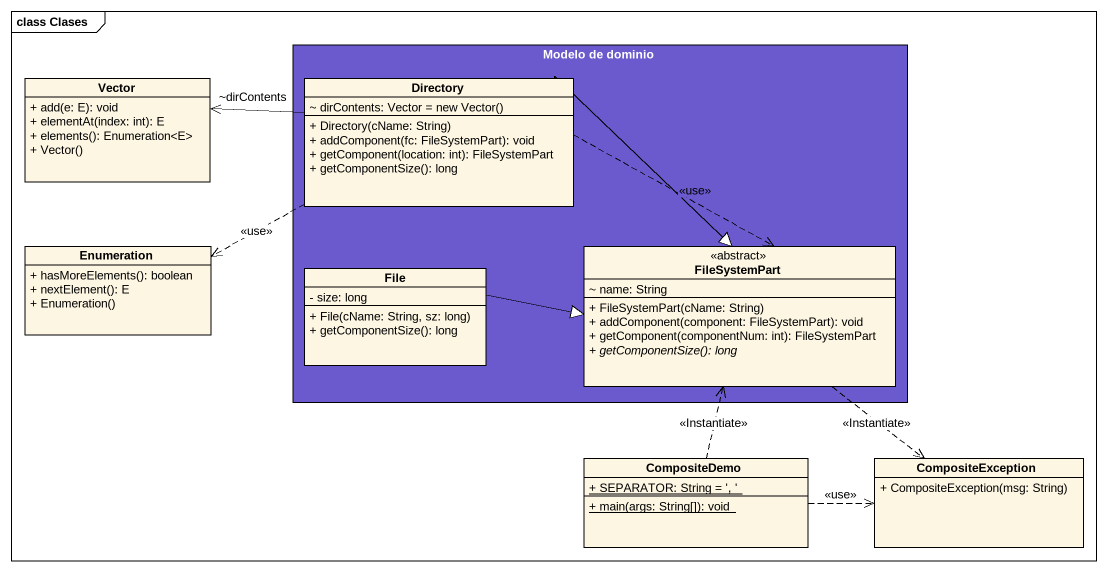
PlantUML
@startuml
mainframe class Clases
hide circle
hide empty members
skinparam classAttributeIconSize 0
rectangle "Modelo de dominio" as Modelo_de_dominio #6A5ACD {
  class Directory {
    {field} ~ dirContents: Vector = new Vector()
    + Directory(cName: String)
    + addComponent(fc: FileSystemPart): void
    + getComponent(location: int): FileSystemPart
    + getComponentSize(): long
  }
  class FileSystemPart <<abstract>> {
    ~ name: String
    + FileSystemPart(cName: String)
    + addComponent(component: FileSystemPart): void
    + getComponent(componentNum: int): FileSystemPart
    {abstract} + getComponentSize(): long
  }
  class "File" as File_ {
    - size: long
    + File(cName: String, sz: long)
    + getComponentSize(): long
  }
}
class Vector {
  + add(e: E): void
  + elementAt(index: int): E
  + elements(): Enumeration<E>
  + Vector()
}
class Enumeration {
  + hasMoreElements(): boolean
  + nextElement(): E
  + Enumeration()
}
class CompositeDemo {
  {static} + SEPARATOR: String = ', '
  {static} + main(args: String[]): void
}
class CompositeException {
  + CompositeException(msg: String)
}
Directory -left-> "~dirContents" Vector
Directory .left.> Enumeration : <<use>>
Directory -right-|> FileSystemPart
Directory .right.> FileSystemPart : <<use>>
FileSystemPart ..> CompositeException : <<Instantiate>>
File_ -right-|> FileSystemPart
CompositeDemo .up.> FileSystemPart : <<Instantiate>>
CompositeDemo .right.> CompositeException : <<use>>
@enduml
